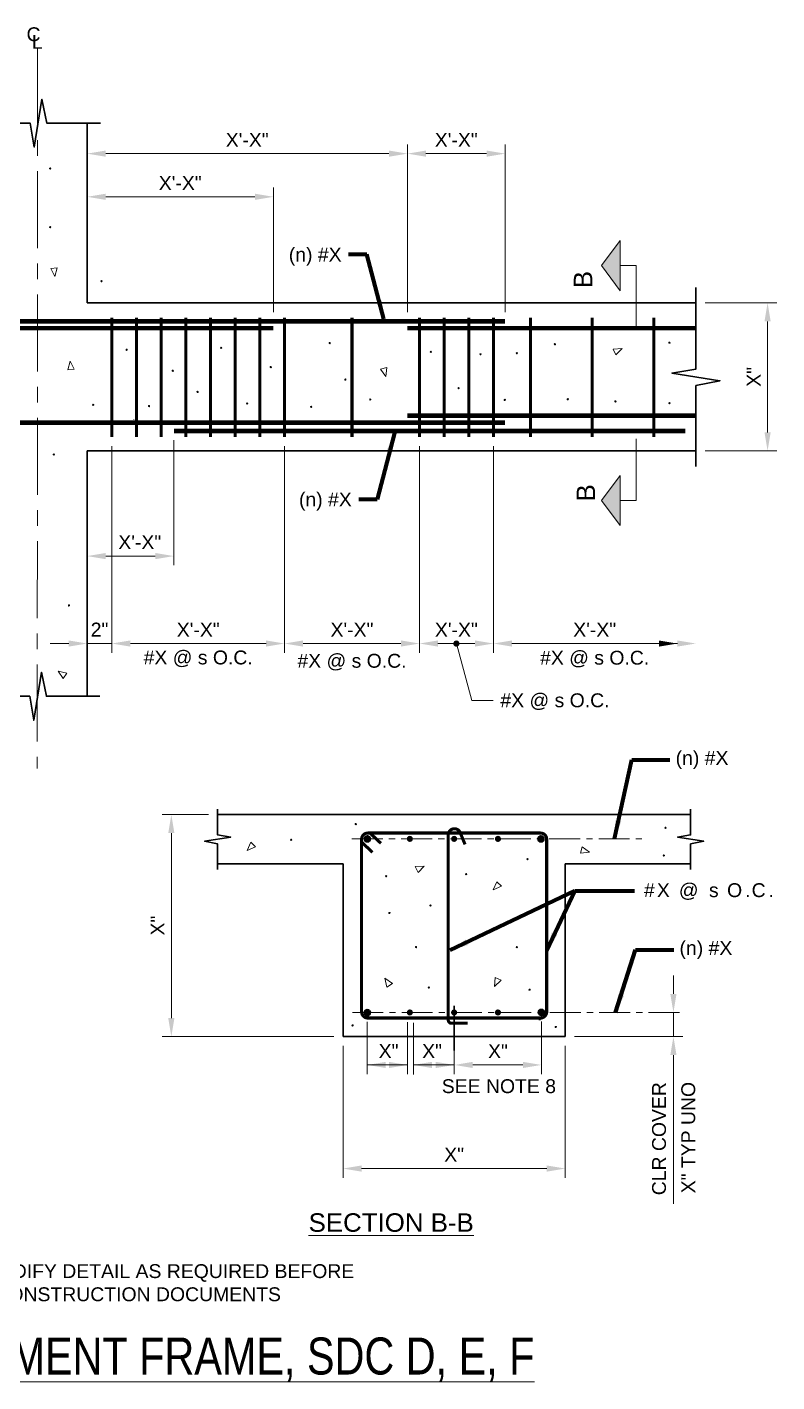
# Model space of a CAD drawing. Header units: inches. Extents: x -1534 to -1401, y 983 to 1093.
# Drawn here: x -1461.8 to -1401, y 983.2 to 1093 of the extents above; entities that cross this region are included whole.
import ezdxf

# ---------------------------------------------------------------- set-up
doc = ezdxf.new("R2010")
doc.units = ezdxf.units.IN
doc.header["$LTSCALE"] = 5
doc.header["$MEASUREMENT"] = 0
doc.linetypes.add('CENTER', pattern=[2, 1.25, -0.25, 0.25, -0.25])
doc.linetypes.add('HIDDEN', pattern=[0.375, 0.25, -0.125])
for name, color, linetype, lineweight in [('S-ANNO-DIMS', 1, 'Continuous', 20), ('S-ANNO-TEXT', 7, 'Continuous', 20), ('S-DELT-PATT', 7, 'Continuous', 15), ('S-DETL', 3, 'Continuous', 30), ('S-GRID', 9, 'CENTER', 20)]:
    doc.layers.add(name, color=color, linetype=linetype, lineweight=lineweight)
doc.styles.add('Romans', font='arial.ttf')
doc.dimstyles.get("Standard").update_dxf_attribs({"dimtxt": 0.18, "dimasz": 0.18, "dimexe": 0.18, "dimexo": 0.0625, "dimgap": 0.09, "dimtad": 0, "dimtih": 1, "dimtoh": 1, "dimdec": 4, "dimzin": 0, "dimdsep": 46, "dimtxsty": 'Standard', "dimcen": 0.09, "dimadec": 0, "dimazin": 0, "dimtfac": 1, "dimtdec": 4, "dimtofl": 0, "dimtmove": 0, "dimatfit": 3, "dimfxl": 1, "dimtolj": 1, "dimtzin": 0, "dimarcsym": 0})

# ---------------------------------------------------------------- blocks, each defined once
blk = doc.blocks.new('*D1')
at = {"layer": 'Defpoints', "color": 0, "transparency": 16777216}
for p in [(-1454.93, 1059.78), (-1456.93, 1053.87), (-1456.93, 1043.03)]:
    blk.add_point(p, dxfattribs=at)
at = {"layer": 'S-ANNO-DIMS', "transparency": 16777216}
for p, q in [((-1454.93, 1059.03), (-1454.93, 1042.28)), ((-1456.93, 1053.12), (-1456.93, 1042.28)), ((-1458.43, 1043.03), (-1459.93, 1043.03)), ((-1454.93, 1043.03), (-1456.93, 1043.03)), ((-1453.43, 1043.03), (-1451.93, 1043.03))]:
    blk.add_line(p, q, dxfattribs=at)
for points in [[(-1458.43, 1043.28), (-1458.43, 1042.78), (-1456.93, 1043.03)], [(-1453.43, 1043.28), (-1453.43, 1042.78), (-1454.93, 1043.03)]]:
    blk.add_solid(points, dxfattribs=at)
at = {"layer": 'S-ANNO-DIMS', "transparency": 16777216, "insert": (-1455.93, 1044.16), "char_height": 1.125, "attachment_point": 5, "style": 'Romans'}
blk.add_mtext('\\A1;2"', dxfattribs=at)
blk = doc.blocks.new('*D3')
at = {"layer": 'Defpoints', "color": 0, "transparency": 16777216}
for p in [(-1454.93, 1059.78), (-1440.93, 1059.78), (-1454.93, 1043.03)]:
    blk.add_point(p, dxfattribs=at)
at = {"layer": 'S-ANNO-DIMS', "transparency": 16777216}
for p, q in [((-1454.93, 1059.03), (-1454.93, 1042.28)), ((-1440.93, 1059.03), (-1440.93, 1042.28)), ((-1442.43, 1043.03), (-1453.43, 1043.03))]:
    blk.add_line(p, q, dxfattribs=at)
for points in [[(-1453.43, 1043.28), (-1453.43, 1042.78), (-1454.93, 1043.03)], [(-1442.43, 1043.28), (-1442.43, 1042.78), (-1440.93, 1043.03)]]:
    blk.add_solid(points, dxfattribs=at)
at = {"layer": 'S-ANNO-DIMS', "transparency": 16777216, "insert": (-1447.93, 1044.15), "char_height": 1.125, "attachment_point": 5, "style": 'Romans'}
blk.add_mtext('\\A1;X\'-X"', dxfattribs=at)
blk = doc.blocks.new('*D7')
at = {"layer": 'Defpoints', "color": 0, "transparency": 16777216}
for p in [(-1436.19, 1011.16), (-1418.19, 1011.16), (-1436.19, 1000.46)]:
    blk.add_point(p, dxfattribs=at)
at = {"layer": 'S-ANNO-DIMS', "transparency": 16777216}
for p, q in [((-1436.19, 1010.41), (-1436.19, 999.71)), ((-1418.19, 1010.41), (-1418.19, 999.71)), ((-1419.69, 1000.46), (-1434.69, 1000.46))]:
    blk.add_line(p, q, dxfattribs=at)
for points in [[(-1434.69, 1000.71), (-1434.69, 1000.21), (-1436.19, 1000.46)], [(-1419.69, 1000.71), (-1419.69, 1000.21), (-1418.19, 1000.46)]]:
    blk.add_solid(points, dxfattribs=at)
at = {"layer": 'S-ANNO-DIMS', "transparency": 16777216, "insert": (-1427.19, 1001.59), "char_height": 1.125, "attachment_point": 5, "style": 'Romans'}
blk.add_mtext('\\A1;X"', dxfattribs=at)
blk = doc.blocks.new('*D8')
at = {"layer": 'Defpoints', "color": 0, "transparency": 16777216}
for p in [(-1456.93, 1085.22), (-1456.93, 1082.75), (-1430.98, 1069.15)]:
    blk.add_point(p, dxfattribs=at)
at = {"layer": 'S-ANNO-DIMS', "transparency": 16777216}
for p, q in [((-1456.93, 1084.47), (-1456.93, 1082)), ((-1430.98, 1069.9), (-1430.98, 1083.5)), ((-1432.48, 1082.75), (-1455.43, 1082.75))]:
    blk.add_line(p, q, dxfattribs=at)
for points in [[(-1455.43, 1083), (-1455.43, 1082.5), (-1456.93, 1082.75)], [(-1432.48, 1083), (-1432.48, 1082.5), (-1430.98, 1082.75)]]:
    blk.add_solid(points, dxfattribs=at)
at = {"layer": 'S-ANNO-DIMS', "transparency": 16777216, "insert": (-1443.96, 1083.87), "char_height": 1.125, "attachment_point": 5, "style": 'Romans'}
blk.add_mtext('\\A1;X\'-X"', dxfattribs=at)
blk = doc.blocks.new('*D10')
at = {"layer": 'Defpoints', "color": 0, "transparency": 16777216}
for p in [(-1407.6, 1070.65), (-1407.6, 1058.65), (-1401.79, 1058.65)]:
    blk.add_point(p, dxfattribs=at)
at = {"layer": 'S-ANNO-DIMS', "transparency": 16777216}
for p, q in [((-1406.85, 1070.65), (-1401.04, 1070.65)), ((-1401.79, 1069.15), (-1401.79, 1060.15)), ((-1406.85, 1058.65), (-1401.04, 1058.65))]:
    blk.add_line(p, q, dxfattribs=at)
for points in [[(-1402.04, 1069.15), (-1401.54, 1069.15), (-1401.79, 1070.65)], [(-1402.04, 1060.15), (-1401.54, 1060.15), (-1401.79, 1058.65)]]:
    blk.add_solid(points, dxfattribs=at)
at = {"layer": 'S-ANNO-DIMS', "transparency": 16777216, "insert": (-1402.91, 1064.65), "char_height": 1.125, "attachment_point": 5, "rotation": 90, "style": 'Romans'}
blk.add_mtext('\\A1;X"', dxfattribs=at)
blk = doc.blocks.new('*D17')
at = {"layer": 'Defpoints', "color": 0, "transparency": 16777216}
for p in [(-1414.04, 1013.12), (-1418.19, 1011.16), (-1409.42, 1011.16)]:
    blk.add_point(p, dxfattribs=at)
at = {"layer": 'S-ANNO-DIMS', "transparency": 16777216}
for p, q in [((-1409.42, 1014.62), (-1409.42, 1016.12)), ((-1409.42, 1013.12), (-1409.42, 1011.16)), ((-1417.44, 1011.16), (-1408.67, 1011.16)), ((-1409.42, 1009.66), (-1409.42, 997.59))]:
    blk.add_line(p, q, dxfattribs=at)
for points in [[(-1409.67, 1014.62), (-1409.17, 1014.62), (-1409.42, 1013.12)], [(-1409.67, 1009.66), (-1409.17, 1009.66), (-1409.42, 1011.16)]]:
    blk.add_solid(points, dxfattribs=at)
at = {"layer": 'S-ANNO-DIMS', "transparency": 16777216, "insert": (-1410.58, 1002.88), "char_height": 1.125, "attachment_point": 5, "rotation": 90, "style": 'Romans'}
blk.add_mtext('\\A1;CLR COVER', dxfattribs=at)
blk = doc.blocks.new('*D18')
at = {"layer": 'Defpoints', "color": 0, "transparency": 16777216}
for p in [(-1427.18, 1013.14), (-1420.12, 1013.12), (-1427.18, 1008.86)]:
    blk.add_point(p, dxfattribs=at)
at = {"layer": 'S-ANNO-DIMS', "transparency": 16777216}
for p, q in [((-1427.18, 1012.39), (-1427.18, 1008.11)), ((-1420.12, 1012.37), (-1420.12, 1008.11)), ((-1421.62, 1008.86), (-1425.68, 1008.86))]:
    blk.add_line(p, q, dxfattribs=at)
for points in [[(-1425.68, 1009.11), (-1425.68, 1008.61), (-1427.18, 1008.86)], [(-1421.62, 1009.11), (-1421.62, 1008.61), (-1420.12, 1008.86)]]:
    blk.add_solid(points, dxfattribs=at)
at = {"layer": 'S-ANNO-DIMS', "transparency": 16777216, "insert": (-1423.64, 1009.98), "char_height": 1.125, "attachment_point": 5, "style": 'Romans'}
blk.add_mtext('\\A1;X"', dxfattribs=at)
blk = doc.blocks.new('*D19')
at = {"layer": 'Defpoints', "color": 0, "transparency": 16777216}
for p in [(-1456.93, 1085.22), (-1456.93, 1079.25), (-1441.84, 1069.15)]:
    blk.add_point(p, dxfattribs=at)
at = {"layer": 'S-ANNO-DIMS', "transparency": 16777216}
for p, q in [((-1456.93, 1084.47), (-1456.93, 1078.5)), ((-1441.84, 1069.9), (-1441.84, 1080)), ((-1443.34, 1079.25), (-1455.43, 1079.25))]:
    blk.add_line(p, q, dxfattribs=at)
for points in [[(-1455.43, 1079.5), (-1455.43, 1079), (-1456.93, 1079.25)], [(-1443.34, 1079.5), (-1443.34, 1079), (-1441.84, 1079.25)]]:
    blk.add_solid(points, dxfattribs=at)
at = {"layer": 'S-ANNO-DIMS', "transparency": 16777216, "insert": (-1449.39, 1080.37), "char_height": 1.125, "attachment_point": 5, "style": 'Romans'}
blk.add_mtext('\\A1;X\'-X"', dxfattribs=at)
blk = doc.blocks.new('*D20')
at = {"layer": 'Defpoints', "color": 0, "transparency": 16777216}
for p in [(-1449.91, 1060.27), (-1456.93, 1058.65), (-1456.93, 1050.12)]:
    blk.add_point(p, dxfattribs=at)
at = {"layer": 'S-ANNO-DIMS', "transparency": 16777216}
for p, q in [((-1449.91, 1059.52), (-1449.91, 1049.37)), ((-1456.93, 1057.9), (-1456.93, 1049.37)), ((-1451.41, 1050.12), (-1455.43, 1050.12))]:
    blk.add_line(p, q, dxfattribs=at)
for points in [[(-1455.43, 1050.37), (-1455.43, 1049.87), (-1456.93, 1050.12)], [(-1451.41, 1050.37), (-1451.41, 1049.87), (-1449.91, 1050.12)]]:
    blk.add_solid(points, dxfattribs=at)
at = {"layer": 'S-ANNO-DIMS', "transparency": 16777216, "insert": (-1452.67, 1051.25), "char_height": 1.125, "attachment_point": 5, "style": 'Romans'}
blk.add_mtext('\\A1;X\'-X"', dxfattribs=at)
blk = doc.blocks.new('*D26')
at = {"layer": 'Defpoints', "color": 0, "transparency": 16777216}
for p in [(-1430.01, 1059.78), (-1424.01, 1059.78), (-1430.01, 1043.03)]:
    blk.add_point(p, dxfattribs=at)
at = {"layer": 'S-ANNO-DIMS', "transparency": 16777216}
for p, q in [((-1430.01, 1059.03), (-1430.01, 1042.28)), ((-1424.01, 1059.03), (-1424.01, 1042.28)), ((-1425.51, 1043.03), (-1428.51, 1043.03))]:
    blk.add_line(p, q, dxfattribs=at)
for points in [[(-1428.51, 1043.28), (-1428.51, 1042.78), (-1430.01, 1043.03)], [(-1425.51, 1043.28), (-1425.51, 1042.78), (-1424.01, 1043.03)]]:
    blk.add_solid(points, dxfattribs=at)
at = {"layer": 'S-ANNO-DIMS', "transparency": 16777216, "insert": (-1427.01, 1044.15), "char_height": 1.125, "attachment_point": 5, "style": 'Romans'}
blk.add_mtext('\\A1;X\'-X"', dxfattribs=at)
blk = doc.blocks.new('*D27')
at = {"layer": 'Defpoints', "color": 0, "transparency": 16777216}
for p in [(-1440.93, 1059.78), (-1430.01, 1059.78), (-1430.01, 1043.03)]:
    blk.add_point(p, dxfattribs=at)
at = {"layer": 'S-ANNO-DIMS', "transparency": 16777216}
for p, q in [((-1440.93, 1059.03), (-1440.93, 1042.28)), ((-1430.01, 1059.03), (-1430.01, 1042.28)), ((-1439.43, 1043.03), (-1431.51, 1043.03))]:
    blk.add_line(p, q, dxfattribs=at)
for points in [[(-1439.43, 1043.28), (-1439.43, 1042.78), (-1440.93, 1043.03)], [(-1431.51, 1043.28), (-1431.51, 1042.78), (-1430.01, 1043.03)]]:
    blk.add_solid(points, dxfattribs=at)
at = {"layer": 'S-ANNO-DIMS', "transparency": 16777216, "insert": (-1435.47, 1044.15), "char_height": 1.125, "attachment_point": 5, "style": 'Romans'}
blk.add_mtext('\\A1;X\'-X"', dxfattribs=at)
blk = doc.blocks.new('*D28')
at = {"layer": 'Defpoints', "color": 0, "transparency": 16777216}
for p in [(-1424.01, 1057.45), (-1407.6, 1057.39), (-1424.01, 1043.03)]:
    blk.add_point(p, dxfattribs=at)
at = {"layer": 'S-ANNO-DIMS', "transparency": 16777216}
for p, q in [((-1424.01, 1056.7), (-1424.01, 1042.28)), ((-1409.1, 1043.03), (-1422.51, 1043.03))]:
    blk.add_line(p, q, dxfattribs=at)
for points in [[(-1422.51, 1043.28), (-1422.51, 1042.78), (-1424.01, 1043.03)], [(-1409.1, 1043.28), (-1409.1, 1042.78), (-1407.6, 1043.03)]]:
    blk.add_solid(points, dxfattribs=at)
at = {"layer": 'S-ANNO-DIMS', "transparency": 16777216, "insert": (-1415.8, 1044.15), "char_height": 1.125, "attachment_point": 5, "style": 'Romans'}
blk.add_mtext('\\A1;X\'-X"', dxfattribs=at)
blk = doc.blocks.new('*D30')
at = {"layer": 'Defpoints', "color": 0, "transparency": 16777216}
for p in [(-1423.06, 1082.75), (-1430.98, 1069.15), (-1423.06, 1069.15)]:
    blk.add_point(p, dxfattribs=at)
at = {"layer": 'S-ANNO-DIMS', "transparency": 16777216}
for p, q in [((-1430.98, 1069.9), (-1430.98, 1083.5)), ((-1423.06, 1069.9), (-1423.06, 1083.5)), ((-1429.48, 1082.75), (-1424.56, 1082.75))]:
    blk.add_line(p, q, dxfattribs=at)
for points in [[(-1429.48, 1083), (-1429.48, 1082.5), (-1430.98, 1082.75)], [(-1424.56, 1083), (-1424.56, 1082.5), (-1423.06, 1082.75)]]:
    blk.add_solid(points, dxfattribs=at)
at = {"layer": 'S-ANNO-DIMS', "transparency": 16777216, "insert": (-1427.02, 1083.87), "char_height": 1.125, "attachment_point": 5, "style": 'Romans'}
blk.add_mtext('\\A1;X\'-X"', dxfattribs=at)
blk = doc.blocks.new('*D33')
at = {"layer": 'Defpoints', "color": 0, "transparency": 16777216}
for p in [(-1446.36, 1029.16), (-1450.11, 1011.16), (-1436.19, 1011.16)]:
    blk.add_point(p, dxfattribs=at)
at = {"layer": 'S-ANNO-DIMS', "transparency": 16777216}
for p, q in [((-1447.11, 1029.16), (-1450.86, 1029.16)), ((-1450.11, 1027.66), (-1450.11, 1012.66)), ((-1436.94, 1011.16), (-1450.86, 1011.16))]:
    blk.add_line(p, q, dxfattribs=at)
for points in [[(-1450.36, 1027.66), (-1449.86, 1027.66), (-1450.11, 1029.16)], [(-1450.36, 1012.66), (-1449.86, 1012.66), (-1450.11, 1011.16)]]:
    blk.add_solid(points, dxfattribs=at)
at = {"layer": 'S-ANNO-DIMS', "transparency": 16777216, "insert": (-1451.23, 1020.16), "char_height": 1.125, "attachment_point": 5, "rotation": 90, "style": 'Romans'}
blk.add_mtext('\\A1;X"', dxfattribs=at)

msp = doc.modelspace()

# ---------------------------------------------------------------- hatches: boundary and pattern name
at = {"layer": 'S-ANNO-TEXT'}
h = msp.add_hatch(color=256, dxfattribs=at)
h.dxf.hatch_style = 1
h.paths.add_polyline_path([(-1415.261133, 1073.670258), (-1413.727899, 1071.639389), (-1413.727899, 1075.701127)])
h = msp.add_hatch(color=256, dxfattribs=at)
h.dxf.hatch_style = 1
h.paths.add_polyline_path([(-1413.727899, 1052.591705), (-1413.727899, 1056.653443), (-1415.261133, 1054.622574)])
at = {"layer": 'S-DETL', "linetype": 'Continuous'}
h = msp.add_hatch(color=256, dxfattribs=at)
h.dxf.hatch_style = 1
h.paths.add_polyline_path([(-1433.969084, 1027.19093, 1), (-1434.469084, 1027.19093, 1)])
h = msp.add_hatch(color=256, dxfattribs=at)
h.dxf.hatch_style = 1
h.paths.add_polyline_path([(-1430.529933, 1027.19093, 1), (-1431.029933, 1027.19093, 1)])
h = msp.add_hatch(color=256, dxfattribs=at)
h.dxf.hatch_style = 1
h.paths.add_polyline_path([(-1426.940584, 1027.19093, 1), (-1427.440584, 1027.19093, 1)])
h = msp.add_hatch(color=256, dxfattribs=at)
h.dxf.hatch_style = 1
h.paths.add_polyline_path([(-1423.391321, 1027.19093, 1), (-1423.891321, 1027.19093, 1)])
h = msp.add_hatch(color=256, dxfattribs=at)
h.dxf.hatch_style = 1
h.paths.add_polyline_path([(-1419.912085, 1027.19093, 1), (-1420.412085, 1027.19093, 1)])
h = msp.add_hatch(color=256, dxfattribs=at)
h.dxf.hatch_style = 1
h.paths.add_polyline_path([(-1433.980123, 1013.101339, 1), (-1434.480123, 1013.101339, 1)])
h = msp.add_hatch(color=256, dxfattribs=at)
h.dxf.hatch_style = 1
h.paths.add_polyline_path([(-1430.529933, 1013.11503, 1), (-1431.029933, 1013.11503, 1)])
h = msp.add_hatch(color=256, dxfattribs=at)
h.dxf.hatch_style = 1
h.paths.add_polyline_path([(-1426.940584, 1013.11503, 1), (-1427.440584, 1013.11503, 1)])
h = msp.add_hatch(color=256, dxfattribs=at)
h.dxf.hatch_style = 1
h.paths.add_polyline_path([(-1423.391321, 1013.11503, 1), (-1423.891321, 1013.11503, 1)])
h = msp.add_hatch(color=256, dxfattribs=at)
h.dxf.hatch_style = 1
h.paths.add_polyline_path([(-1419.87185, 1013.11503, 1), (-1420.37185, 1013.11503, 1)])

# ---------------------------------------------------------------- linework, layer by layer
at = {"layer": 'S-ANNO-DIMS'}
for p, q in [((-1453.152452, 1061.169563), (-1453.152452, 1061.194757)), ((-1434.230123, 1012.351339), (-1434.230123, 1008.109891)), ((-1430.974675, 1012.322507), (-1430.974675, 1008.12216)), ((-1430.495875, 1012.285705), (-1430.495875, 1008.085358)), ((-1427.181174, 1012.269139), (-1427.181174, 1008.109891)), ((-1430.974675, 1008.859891), (-1434.230123, 1008.859891)), ((-1432.278243, 1008.859891), (-1433.778243, 1008.859891)), ((-1427.181174, 1008.859891), (-1430.495875, 1008.859891)), ((-1429.278243, 1008.859891), (-1427.778243, 1008.859891))]:
    msp.add_line(p, q, dxfattribs=at)
msp.add_lwpolyline([(-1409.100415, 1043.026069, 0, 0.5, 0), (-1410.600415, 1043.026069, 0.5, 0.5, 0)], format="xyseb", dxfattribs=at)
for points in [[(-1432.730123, 1009.109891), (-1432.730123, 1008.609891), (-1434.230123, 1008.859891)], [(-1432.474675, 1009.109891), (-1432.474675, 1008.609891), (-1430.974675, 1008.859891)], [(-1428.995875, 1009.109891), (-1428.995875, 1008.609891), (-1430.495875, 1008.859891)], [(-1428.681174, 1009.109891), (-1428.681174, 1008.609891), (-1427.181174, 1008.859891)]]:
    msp.add_solid(points, dxfattribs=at)
at = {"layer": 'S-ANNO-TEXT'}
for p, q in [((-1413.727899, 1075.701127), (-1415.261133, 1073.670258)), ((-1413.727899, 1075.701127), (-1413.727899, 1071.639389)), ((-1413.727899, 1071.639389), (-1415.261133, 1073.670258)), ((-1412.450012, 1073.670258), (-1413.727899, 1073.670258)), ((-1412.450012, 1068.655714), (-1412.450012, 1073.670258)), ((-1412.450012, 1054.622574), (-1412.450012, 1059.637118)), ((-1413.727899, 1056.653443), (-1415.261133, 1054.622574)), ((-1413.727899, 1052.591705), (-1413.727899, 1056.653443)), ((-1413.727899, 1052.591705), (-1415.261133, 1054.622574)), ((-1412.450012, 1054.622574), (-1413.727899, 1054.622574)), ((-1425.769571, 1038.408231), (-1427.006917, 1043.026069)), ((-1424.024517, 1038.408231), (-1425.769571, 1038.408231))]:
    msp.add_line(p, q, dxfattribs=at)
at = {"layer": 'S-ANNO-TEXT', "const_width": 0.25}
msp.add_lwpolyline([(-1427.131917, 1043.026069, 1), (-1426.881917, 1043.026069, 1)], format="xyb", close=True, dxfattribs=at)
at = {"layer": 'S-DELT-PATT', "flags": 128}
for points in [[(-1459.989919, 1081.545313, 1), (-1459.886239, 1081.545313, 1)], [(-1459.989919, 1076.788487, 1), (-1459.886239, 1076.788487, 1)], [(-1455.82554, 1072.403288, 1), (-1455.72186, 1072.403288, 1)], [(-1453.783758, 1066.851005, 1), (-1453.680078, 1066.851005, 1)], [(-1446.121109, 1067.008491, 1), (-1446.017429, 1067.008491, 1)], [(-1437.330061, 1067.391581, 1), (-1437.226381, 1067.391581, 1)], [(-1429.128898, 1066.68023, 1), (-1429.025218, 1066.68023, 1)], [(-1419.07464, 1067.296043, 1), (-1418.97096, 1067.296043, 1)], [(-1409.794285, 1067.423485, 1), (-1409.690605, 1067.423485, 1)], [(-1425.107158, 1066.478465, 1), (-1425.003478, 1066.478465, 1)], [(-1422.160748, 1066.561285, 1), (-1422.057068, 1066.561285, 1)], [(-1450.045356, 1065.14898, 1), (-1449.941676, 1065.14898, 1)], [(-1442.105398, 1065.448602, 1), (-1442.001718, 1065.448602, 1)], [(-1436.06107, 1064.432208, 1), (-1435.95739, 1064.432208, 1)], [(-1448.037358, 1063.428728, 1), (-1447.933678, 1063.428728, 1)], [(-1426.878243, 1063.732251, 1), (-1426.774563, 1063.732251, 1)], [(-1456.489502, 1062.380702, 1), (-1456.385822, 1062.380702, 1)], [(-1451.972552, 1062.279635, 1), (-1451.868872, 1062.279635, 1)], [(-1444.016877, 1062.489662, 1), (-1443.913197, 1062.489662, 1)], [(-1438.840862, 1062.220706, 1), (-1438.737182, 1062.220706, 1)], [(-1434.036916, 1062.81531, 1), (-1433.933236, 1062.81531, 1)], [(-1423.141864, 1062.778886, 1), (-1423.038184, 1062.778886, 1)], [(-1418.033546, 1062.83652, 1), (-1417.929866, 1062.83652, 1)], [(-1414.171143, 1062.657529, 1), (-1414.067463, 1062.657529, 1)], [(-1409.794285, 1062.518008, 1), (-1409.690605, 1062.518008, 1)], [(-1459.692462, 1058.355784, 1), (-1459.588782, 1058.355784, 1)], [(-1458.458241, 1046.122169, 1), (-1458.354561, 1046.122169, 1)], [(-1435.214957, 1028.39326, 1), (-1435.111277, 1028.39326, 1)], [(-1440.454676, 1027.121935, 1), (-1440.350996, 1027.121935, 1)], [(-1410.110943, 1028.090957, 1), (-1410.007263, 1028.090957, 1)], [(-1421.301889, 1025.542989, 1), (-1421.198209, 1025.542989, 1)], [(-1410.240568, 1025.845289, 1), (-1410.136888, 1025.845289, 1)], [(-1432.752086, 1024.161039, 1), (-1432.648406, 1024.161039, 1)], [(-1426.270842, 1024.333782, 1), (-1426.167162, 1024.333782, 1)], [(-1429.165798, 1021.785812, 1), (-1429.062118, 1021.785812, 1)], [(-1432.492836, 1021.181209, 1), (-1432.389156, 1021.181209, 1)], [(-1430.33242, 1018.41731, 1), (-1430.22874, 1018.41731, 1)], [(-1422.166056, 1018.41731, 1), (-1422.062376, 1018.41731, 1)], [(-1429.295421, 1015.135181, 1), (-1429.191741, 1015.135181, 1)], [(-1421.129057, 1014.962436, 1), (-1421.025377, 1014.962436, 1)], [(-1435.474208, 1012.068979, 1), (-1435.370528, 1012.068979, 1)], [(-1419.011851, 1011.939421, 1), (-1418.908171, 1011.939421, 1)]]:
    msp.add_lwpolyline(points, format="xyb", close=True, dxfattribs=at)
for points in [[(-1459.882372, 1073.444636), (-1459.550755, 1072.790875), (-1459.354211, 1073.490844)], [(-1414.304083, 1066.907719), (-1413.572101, 1066.94741), (-1414.08002, 1066.427214)], [(-1457.98287, 1065.276607), (-1458.314487, 1065.930368), (-1458.511031, 1065.230399)], [(-1432.652866, 1065.401986), (-1432.740885, 1064.674232), (-1433.164979, 1065.264766)], [(-1458.880076, 1040.181061), (-1459.280441, 1040.79513), (-1458.575978, 1040.615358)], [(-1443.290814, 1026.546854), (-1443.965077, 1026.259203), (-1443.665706, 1026.921746)], [(-1416.808746, 1026.551726), (-1416.222502, 1026.111622), (-1416.945966, 1026.039613)], [(-1430.343942, 1024.939457), (-1429.61196, 1024.979148), (-1430.119879, 1024.458952)], [(-1423.363296, 1023.343148), (-1424.037559, 1023.055497), (-1423.738188, 1023.718041)], [(-1432.634277, 1015.170513), (-1432.800473, 1015.884482), (-1432.19998, 1015.474611)], [(-1423.38329, 1015.721954), (-1423.918507, 1015.22104), (-1423.863795, 1015.946018)]]:
    msp.add_lwpolyline(points, close=True, dxfattribs=at)
at = {"layer": 'S-DETL', "linetype": 'Continuous'}
for p, q in [((-1456.934073, 1085.219339), (-1456.934073, 1070.647403)), ((-1407.600415, 1070.647403), (-1456.934073, 1070.647403)), ((-1407.600415, 1058.647403), (-1456.934073, 1058.647403)), ((-1456.934073, 1058.647403), (-1456.934073, 1038.756746)), ((-1446.35638, 1029.16443), (-1408.024789, 1029.16443)), ((-1436.190584, 1025.16443), (-1446.35638, 1025.16443)), ((-1436.190584, 1025.16443), (-1436.190584, 1011.16443)), ((-1418.190584, 1025.16443), (-1418.190584, 1011.16443)), ((-1408.024789, 1025.16443), (-1418.190584, 1025.16443)), ((-1436.190584, 1011.16443), (-1418.190584, 1011.16443))]:
    msp.add_line(p, q, dxfattribs=at)
at = {"layer": 'S-DETL'}
for p, q in [((-1427.181174, 1013.652272), (-1427.181174, 1010.040076)), ((-1420.181034, 1012.53798), (-1420.324349, 1012.53798))]:
    msp.add_line(p, q, dxfattribs=at)
at = {"layer": 'S-DETL', "linetype": 'Continuous'}
for points in [[(-1455.857019, 1085.219339), (-1460.19799, 1085.219339), (-1460.598072, 1087.162631), (-1461.21499, 1083.276047), (-1461.538872, 1085.219339), (-1465.956043, 1085.219339)], [(-1407.600415, 1057.393367), (-1407.600415, 1063.938897), (-1405.657123, 1064.338978), (-1409.543707, 1064.955896), (-1407.600415, 1065.279778), (-1407.600415, 1071.901508)], [(-1455.897979, 1038.756746), (-1460.23895, 1038.756746), (-1460.639032, 1040.700038), (-1461.25595, 1036.813454), (-1461.579832, 1038.756746), (-1465.997003, 1038.756746)], [(-1446.35638, 1024.716575), (-1446.35638, 1026.778131), (-1447.41587, 1026.996257), (-1445.296889, 1027.332603), (-1446.35638, 1027.509185), (-1446.35638, 1029.612285)], [(-1408.024789, 1024.716575), (-1408.024789, 1026.778131), (-1406.965299, 1026.996257), (-1409.08428, 1027.332603), (-1408.024789, 1027.509185), (-1408.024789, 1029.612285)]]:
    msp.add_lwpolyline(points, dxfattribs=at)
at = {"layer": 'S-DETL', "const_width": 0.375}
for points in [[(-1496.708573, 1069.147403), (-1423.059691, 1069.147403)], [(-1480.056427, 1068.598389), (-1441.837429, 1068.598389)], [(-1430.978649, 1068.598389), (-1407.600415, 1068.598389)], [(-1430.978649, 1061.497924), (-1407.600415, 1061.497924)], [(-1496.708573, 1060.926513), (-1423.082717, 1060.926513)], [(-1449.905805, 1060.272522), (-1408.46049, 1060.272522)]]:
    msp.add_lwpolyline(points, dxfattribs=at)
at = {"layer": 'S-DETL', "linetype": 'Continuous', "const_width": 0.25}
for points in [[(-1454.934073, 1059.782999), (-1454.934073, 1069.463709)], [(-1452.934073, 1059.782999), (-1452.934073, 1069.463709)], [(-1450.934073, 1059.782999), (-1450.934073, 1069.463709)], [(-1448.934073, 1059.782999), (-1448.934073, 1069.463709)], [(-1446.934073, 1059.782999), (-1446.934073, 1069.463709)], [(-1444.934073, 1059.782999), (-1444.934073, 1069.463709)], [(-1442.934073, 1059.782999), (-1442.934073, 1069.463709)], [(-1440.934073, 1059.782999), (-1440.934073, 1069.463709)], [(-1435.470495, 1059.782999), (-1435.470495, 1069.463709)], [(-1430.006917, 1059.782999), (-1430.006917, 1069.463709)], [(-1428.006917, 1059.782999), (-1428.006917, 1069.463709)], [(-1426.006917, 1059.782999), (-1426.006917, 1069.463709)], [(-1424.006917, 1059.782999), (-1424.006917, 1069.463709)], [(-1421.006917, 1059.782999), (-1421.006917, 1069.463709)], [(-1416.006917, 1059.782999), (-1416.006917, 1069.463709)], [(-1411.006917, 1059.782999), (-1411.006917, 1069.463709)], [(-1434.746392, 1026.982587), (-1433.806617, 1026.096325)], [(-1434.062657, 1027.712359), (-1433.122882, 1026.826097)]]:
    msp.add_lwpolyline(points, dxfattribs=at)
for points in [[(-1420.369335, 1027.66443), (-1420.190584, 1027.66443, -0.4142135624), (-1419.690584, 1027.16443), (-1419.690584, 1013.16443, -0.4142135624), (-1420.190584, 1012.66443), (-1434.190584, 1012.66443, -0.4142135624), (-1434.690584, 1013.16443), (-1434.690584, 1027.16443, -0.4142135624), (-1434.190584, 1027.66443), (-1434.011834, 1027.66443)], [(-1420.369335, 1012.66443), (-1420.190584, 1012.66443, 0.4142135624), (-1419.690584, 1013.16443), (-1419.690584, 1027.16443, 0.4142135624), (-1420.190584, 1027.66443), (-1434.190584, 1027.66443, 0.4142135624), (-1434.690584, 1027.16443), (-1434.690584, 1013.16443, 0.4142135624), (-1434.190584, 1012.66443), (-1434.011834, 1012.66443)]]:
    msp.add_lwpolyline(points, format="xyb", dxfattribs=at)
at = {"layer": 'S-DETL', "const_width": 0.25}
msp.add_lwpolyline([(-1426.097799, 1012.243538), (-1427.417772, 1012.243538, -0.4142135624), (-1427.667772, 1012.493538), (-1427.667772, 1027.512778, -0.8204561591), (-1426.705934, 1027.704366), (-1426.307734, 1026.739024)], format="xyb", dxfattribs=at)
at = {"layer": 'S-DETL', "linetype": 'Continuous'}
for centre in [(-1434.219084, 1027.19093), (-1420.162085, 1027.19093), (-1434.230123, 1013.101339), (-1420.12185, 1013.11503)]:
    msp.add_circle(centre, 0.25, dxfattribs=at)
at = {"layer": 'S-GRID'}
msp.add_line((-1460.946928, 1091.331246), (-1460.981193, 1032.908375), dxfattribs=at)
at = {"layer": 'S-GRID', "ltscale": 0.4}
for p, q in [((-1435.477483, 1027.19093), (-1411.805158, 1027.19093)), ((-1435.437248, 1013.11503), (-1408.669897, 1013.11503))]:
    msp.add_line(p, q, dxfattribs=at)

# ---------------------------------------------------------------- texts
at = {"layer": 'S-ANNO-DIMS', "char_height": 1.125, "attachment_point": 5, "style": 'Romans'}
for s, insert in [('\\A1;X"', (-1432.504183, 1009.984891)), ('\\A1;X"', (-1428.979709, 1009.984891)), ('\\A1;SEE NOTE 8', (-1423.564217, 1007.132064))]:
    msp.add_mtext(s, dxfattribs=dict(at, insert=insert))
at = {"layer": 'S-ANNO-DIMS', "insert": (-1410.086951, 1002.968645), "char_height": 1.125, "attachment_point": 5, "rotation": 90, "style": 'Romans'}
msp.add_mtext('\\A1;\\P\\PX" TYP UNO', dxfattribs=at)
at = {"layer": 'S-ANNO-TEXT', "linetype": 'HIDDEN', "style": 'Romans'}
for s, p in [('C', (-1461.844641, 1091.868841)), ('L', (-1461.419466, 1091.251866))]:
    msp.add_text(s, height=1.125, dxfattribs=at).set_placement(p)
at = {"layer": 'S-ANNO-TEXT', "style": 'Romans'}
for p in [(-1409.240386, 1033.193564), (-1408.927947, 1017.783934)]:
    msp.add_text('(n) #X', height=1.125, dxfattribs=at).set_placement(p)
at = {"layer": 'S-ANNO-TEXT', "style": 'Romans', "width": 0.8}
msp.add_text('%%UBEAM AS PART OF SPECIAL MOMENT FRAME, SDC D, E, F', height=3, dxfattribs=at).set_placement((-1514.933096, 983.761289))
at = {"layer": 'S-ANNO-TEXT', "char_height": 1.125, "style": 'Romans'}
for s, insert, attachment_point in [('(n) #X', (-1436.31126, 1075.126656), 3), ('(n) #X', (-1435.487337, 1055.274921), 3), ('#X @ s O.C.', (-1447.934073, 1042.463569), 2), ('#X @ s O.C.', (-1415.803666, 1042.442849), 2), ('#X @ s O.C.', (-1435.470495, 1042.192849), 2), ('#X @ s O.C.', (-1423.442832, 1038.989916), 1), ('\\A1;\\pxql;{\\T1.2;#X @ s O.C.}', (-1411.80881, 1023.59374), 1), ('NOTE TO DESIGN PROFESSIONAL: \\PCOMPLETE THE ATTACHED CHECKLIST AND MODIFY DETAIL AS REQUIRED BEFORE \\PINCORPORATING THIS DETAIL INTO PROJECT CONSTRUCTION DOCUMENTS', (-1500.071866, 994.581037), 1)]:
    msp.add_mtext(s, dxfattribs=dict(at, insert=insert, attachment_point=attachment_point))
at = {"layer": 'S-ANNO-TEXT', "linetype": 'Continuous', "char_height": 1.5, "rotation": 90, "style": 'Romans'}
for insert, attachment_point in [((-1417.497935, 1073.290562), 3), ((-1417.264648, 1054.500118), 1)]:
    msp.add_mtext('\\pxqc;B', dxfattribs=dict(at, insert=insert, attachment_point=attachment_point))
at = {"layer": 'S-ANNO-TEXT', "linetype": 'Continuous', "insert": (-1425.599088, 996.83218), "char_height": 1.5, "attachment_point": 3, "style": 'Romans'}
msp.add_mtext('\\pxqc;{\\LSECTION B-B}', dxfattribs=at)

# ---------------------------------------------------------------- dimensions: what is measured, and where the dimension line sits
at = {"layer": 'S-ANNO-DIMS'}
for base, p1, p2, angle, text, override, picture, middle in [((-1456.934073, 1082.749183), (-1430.978649, 1069.147403), (-1456.934073, 1085.219339), 180, 'X\'-X"', {"dimscale": 12, "dimtxt": 0.09375, "dimasz": 0.125, "dimexe": 0.0625, "dimgap": 0.0625, "dimtih": 0, "dimtoh": 0, "dimdec": 5, "dimrnd": 0.03125, "dimzin": 7, "dimlunit": 4, "dimtxsty": 'Romans', "dimcen": 0.125, "dimclrd": 256, "dimclre": 256, "dimclrt": 256, "dimadec": 4, "dimtdec": 5, "dimtofl": 1, "dimtvp": 1, "dimfrac": 2, "dimtzin": 3, "dimlwd": 65535, "dimlwe": 65535}, '*D8', (-1443.956361, 1082.749183)), ((-1456.934073, 1079.249453), (-1441.837429, 1069.147403), (-1456.934073, 1085.219339), 180, 'X\'-X"', {"dimscale": 12, "dimtxt": 0.09375, "dimasz": 0.125, "dimexe": 0.0625, "dimgap": 0.0625, "dimtih": 0, "dimtoh": 0, "dimdec": 5, "dimrnd": 0.03125, "dimzin": 7, "dimlunit": 4, "dimtxsty": 'Romans', "dimcen": 0.125, "dimclrd": 256, "dimclre": 256, "dimclrt": 256, "dimadec": 4, "dimtdec": 5, "dimtofl": 1, "dimtvp": 1, "dimfrac": 2, "dimtzin": 3, "dimlwd": 65535, "dimlwe": 65535}, '*D19', (-1449.385751, 1079.249453)), ((-1423.059691, 1082.749183), (-1430.978649, 1069.147403), (-1423.059691, 1069.147403), 0, 'X\'-X"', {"dimscale": 12, "dimtxt": 0.09375, "dimasz": 0.125, "dimexe": 0.0625, "dimgap": 0.0625, "dimtih": 0, "dimtoh": 0, "dimdec": 5, "dimrnd": 0.03125, "dimzin": 7, "dimlunit": 4, "dimtxsty": 'Romans', "dimcen": 0.125, "dimclrd": 256, "dimclre": 256, "dimclrt": 256, "dimadec": 4, "dimtdec": 5, "dimtofl": 1, "dimtvp": 1, "dimfrac": 2, "dimtzin": 3, "dimlwd": 65535, "dimlwe": 65535}, '*D30', (-1427.01917, 1082.749183)), ((-1401.785362, 1058.647403), (-1407.600415, 1070.647403), (-1407.600415, 1058.647403), 270, 'X"', {"dimscale": 12, "dimtxt": 0.09375, "dimasz": 0.125, "dimexe": 0.0625, "dimgap": 0.0625, "dimtih": 0, "dimtoh": 0, "dimdec": 5, "dimrnd": 0.03125, "dimzin": 7, "dimlunit": 4, "dimtxsty": 'Romans', "dimcen": 0.125, "dimclrd": 256, "dimclre": 256, "dimclrt": 256, "dimadec": 4, "dimtdec": 5, "dimtofl": 1, "dimtvp": 1, "dimfrac": 2, "dimtzin": 3, "dimlwd": 65535, "dimlwe": 65535}, '*D10', (-1401.785362, 1064.647403)), ((-1456.934073, 1050.123837), (-1449.905805, 1060.272522), (-1456.934073, 1058.647403), 180, 'X\'-X"', {"dimscale": 12, "dimtxt": 0.09375, "dimasz": 0.125, "dimexe": 0.0625, "dimgap": 0.0625, "dimtih": 0, "dimtoh": 0, "dimdec": 5, "dimrnd": 0.03125, "dimzin": 7, "dimlunit": 4, "dimtxsty": 'Romans', "dimcen": 0.125, "dimclrd": 256, "dimclre": 256, "dimclrt": 256, "dimadec": 4, "dimtdec": 5, "dimtofl": 1, "dimtvp": 1, "dimfrac": 2, "dimtzin": 3, "dimlwd": 65535, "dimlwe": 65535}, '*D20', (-1452.669939, 1050.123837)), ((-1456.934073, 1043.026069), (-1454.934073, 1059.782999), (-1456.934073, 1053.870136), 180, '2"', {"dimscale": 12, "dimtxt": 0.09375, "dimasz": 0.125, "dimexe": 0.0625, "dimgap": 0.0625, "dimtih": 0, "dimtoh": 0, "dimdec": 5, "dimrnd": 0.03125, "dimzin": 7, "dimlunit": 4, "dimtxsty": 'Romans', "dimcen": 0.125, "dimclrd": 256, "dimclre": 256, "dimclrt": 256, "dimadec": 4, "dimtdec": 5, "dimtofl": 1, "dimtvp": 1, "dimfrac": 2, "dimtzin": 3, "dimlwd": 65535, "dimlwe": 65535}, '*D1', (-1455.934073, 1043.026069)), ((-1454.934073, 1043.026069), (-1440.934073, 1059.782999), (-1454.934073, 1059.782999), 180, 'X\'-X"', {"dimscale": 12, "dimtxt": 0.09375, "dimasz": 0.125, "dimexe": 0.0625, "dimgap": 0.0625, "dimtih": 0, "dimtoh": 0, "dimdec": 5, "dimrnd": 0.03125, "dimzin": 7, "dimlunit": 4, "dimtxsty": 'Romans', "dimcen": 0.125, "dimclrd": 256, "dimclre": 256, "dimclrt": 256, "dimadec": 4, "dimtdec": 5, "dimtofl": 1, "dimtvp": 1, "dimfrac": 2, "dimtzin": 3, "dimlwd": 65535, "dimlwe": 65535}, '*D3', (-1447.934073, 1043.026069)), ((-1430.006917, 1043.026069), (-1440.934073, 1059.782999), (-1430.006917, 1059.782999), 0, 'X\'-X"', {"dimscale": 12, "dimtxt": 0.09375, "dimasz": 0.125, "dimexe": 0.0625, "dimgap": 0.0625, "dimtih": 0, "dimtoh": 0, "dimdec": 5, "dimrnd": 0.03125, "dimzin": 7, "dimlunit": 4, "dimtxsty": 'Romans', "dimcen": 0.125, "dimclrd": 256, "dimclre": 256, "dimclrt": 256, "dimadec": 4, "dimtdec": 5, "dimtofl": 1, "dimtvp": 1, "dimfrac": 2, "dimtzin": 3, "dimlwd": 65535, "dimlwe": 65535}, '*D27', (-1435.470495, 1043.026069)), ((-1430.006917, 1043.026069), (-1424.006917, 1059.782999), (-1430.006917, 1059.782999), 180, 'X\'-X"', {"dimscale": 12, "dimtxt": 0.09375, "dimasz": 0.125, "dimexe": 0.0625, "dimgap": 0.0625, "dimtih": 0, "dimtoh": 0, "dimdec": 5, "dimrnd": 0.03125, "dimzin": 7, "dimlunit": 4, "dimtxsty": 'Romans', "dimcen": 0.125, "dimclrd": 256, "dimclre": 256, "dimclrt": 256, "dimadec": 4, "dimtdec": 5, "dimtofl": 1, "dimtvp": 1, "dimfrac": 2, "dimtzin": 3, "dimlwd": 65535, "dimlwe": 65535}, '*D26', (-1427.006917, 1043.026069)), ((-1424.006917, 1043.026069), (-1407.600415, 1057.393367), (-1424.006917, 1057.454768), 180, 'X\'-X"', {"dimscale": 12, "dimtxt": 0.09375, "dimasz": 0.125, "dimexe": 0.0625, "dimgap": 0.0625, "dimtih": 0, "dimtoh": 0, "dimdec": 5, "dimrnd": 0.03125, "dimzin": 7, "dimlunit": 4, "dimtxsty": 'Romans', "dimcen": 0.125, "dimse1": 1, "dimclrd": 256, "dimclre": 256, "dimclrt": 256, "dimadec": 4, "dimtdec": 5, "dimtofl": 1, "dimtvp": 1, "dimfrac": 2, "dimtzin": 3, "dimlwd": 65535, "dimlwe": 65535}, '*D28', (-1415.803666, 1043.026069)), ((-1450.10638, 1011.16443), (-1446.35638, 1029.16443), (-1436.190584, 1011.16443), 270, 'X"', {"dimscale": 12, "dimtxt": 0.09375, "dimasz": 0.125, "dimexe": 0.0625, "dimgap": 0.0625, "dimtih": 0, "dimtoh": 0, "dimdec": 5, "dimrnd": 0.03125, "dimzin": 7, "dimlunit": 4, "dimtxsty": 'Romans', "dimcen": 0.125, "dimclrd": 256, "dimclre": 256, "dimclrt": 256, "dimadec": 4, "dimtdec": 5, "dimtofl": 1, "dimtvp": 1, "dimfrac": 2, "dimtzin": 3, "dimlwd": 65535, "dimlwe": 65535}, '*D33', (-1450.10638, 1020.16443)), ((-1409.419897, 1011.16443), (-1414.043607, 1013.11503), (-1418.190584, 1011.16443), 270, 'CLR COVER', {"dimscale": 12, "dimtxt": 0.09375, "dimasz": 0.125, "dimexe": 0.0625, "dimgap": 0.0625, "dimtih": 0, "dimtoh": 0, "dimdec": 5, "dimrnd": 0.03125, "dimzin": 7, "dimlunit": 4, "dimtxsty": 'Romans', "dimcen": 0.125, "dimse1": 1, "dimclrd": 256, "dimclre": 256, "dimclrt": 256, "dimadec": 4, "dimtdec": 5, "dimtofl": 1, "dimtvp": 1, "dimfrac": 2, "dimtzin": 3, "dimlwd": 65535, "dimlwe": 65535}, '*D17', (-1409.419897, 1002.878746)), ((-1427.181174, 1008.857917), (-1420.12185, 1013.11503), (-1427.181174, 1013.13605), 180, 'X"', {"dimscale": 12, "dimtxt": 0.09375, "dimasz": 0.125, "dimexe": 0.0625, "dimgap": 0.0625, "dimtih": 0, "dimtoh": 0, "dimdec": 5, "dimrnd": 0.03125, "dimzin": 7, "dimlunit": 4, "dimtxsty": 'Romans', "dimcen": 0.125, "dimclrd": 256, "dimclre": 256, "dimclrt": 256, "dimadec": 4, "dimtdec": 5, "dimtofl": 1, "dimtvp": 1, "dimfrac": 2, "dimtzin": 3, "dimlwd": 65535, "dimlwe": 65535}, '*D18', (-1423.639667, 1008.857917)), ((-1436.190584, 1000.463599), (-1418.190584, 1011.16443), (-1436.190584, 1011.16443), 180, 'X"', {"dimscale": 12, "dimtxt": 0.09375, "dimasz": 0.125, "dimexe": 0.0625, "dimgap": 0.0625, "dimtih": 0, "dimtoh": 0, "dimdec": 5, "dimrnd": 0.03125, "dimzin": 7, "dimlunit": 4, "dimtxsty": 'Romans', "dimcen": 0.125, "dimclrd": 256, "dimclre": 256, "dimclrt": 256, "dimadec": 4, "dimtdec": 5, "dimtofl": 1, "dimtvp": 1, "dimfrac": 2, "dimtzin": 3, "dimlwd": 65535, "dimlwe": 65535}, '*D7', (-1427.190584, 1000.463599))]:
    dim = msp.add_linear_dim(base=base, p1=p1, p2=p2, angle=angle, text=text, dimstyle='Standard', override=override, dxfattribs=at)
    dim.commit()
    dim.dimension.update_dxf_attribs({"geometry": picture, "text_midpoint": middle, "dimtype": 128})

# ---------------------------------------------------------------- leaders
at = {"layer": 'S-ANNO-TEXT'}
for points in [[(-1432.896349, 1069.334903), (-1434.256045, 1074.564156), (-1435.74876, 1074.564156)], [(-1432.027966, 1060.085022), (-1433.432123, 1054.710671), (-1434.924837, 1054.712421)], [(-1414.2083, 1027.19093), (-1412.794993, 1033.600206), (-1409.70773, 1033.600283)], [(-1427.503672, 1018.16443), (-1417.406759, 1022.984657), (-1412.566143, 1022.984657)], [(-1419.690584, 1018.16443), (-1417.406759, 1022.984657), (-1412.566143, 1022.984657)], [(-1414.111319, 1013.11503), (-1412.482553, 1018.190575), (-1409.39529, 1018.190653)]]:
    msp.add_leader(points, dimstyle='Standard', override={"dimscale": 12, "dimtxt": 0.09375, "dimasz": 0.125, "dimexe": 0.0625, "dimgap": 0.0625, "dimtih": 0, "dimtoh": 0, "dimdec": 5, "dimlfac": 12, "dimrnd": 0.03125, "dimzin": 7, "dimlunit": 4, "dimtxsty": 'Romans', "dimcen": 0.125, "dimclrd": 256, "dimclre": 256, "dimclrt": 256, "dimadec": 4, "dimtdec": 5, "dimtofl": 1, "dimtvp": 1, "dimfrac": 2, "dimtzin": 3, "dimlwd": 65535, "dimlwe": 65535}, dxfattribs=at)

doc.saveas('drawing.dxf')
